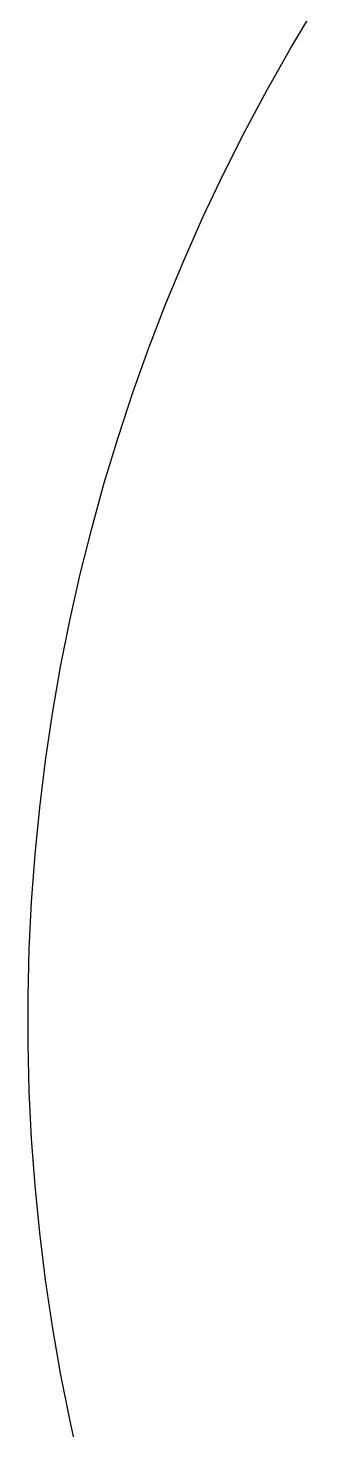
# Model space of a CAD drawing. Extents: x 123 to 256, y -136 to -4.
# Drawn here: x 123.01 to 132.88, y -84.13 to -35.81 of the extents above; entities that cross this region are included whole.
import ezdxf

# ---------------------------------------------------------------- set-up
doc = ezdxf.new("R2010")
doc.units = 0
doc.layers.add('BLACK', color=7, linetype='CONTINUOUS')

msp = doc.modelspace()

# ---------------------------------------------------------------- linework, layer by layer
at = {"layer": 'BLACK', "linetype": 'CONTINUOUS'}
for p, q in [((132.045805, -36.514697), (132.88488, -35.114786)), ((131.241339, -37.934779), (132.045805, -36.514697)), ((130.471965, -39.374176), (131.241339, -37.934779)), ((129.738148, -40.83202), (130.471965, -39.374176)), ((129.040329, -42.307434), (129.738148, -40.83202)), ((128.378929, -43.799529), (129.040329, -42.307434)), ((127.754346, -45.307407), (128.378929, -43.799529)), ((127.166956, -46.830158), (127.754346, -45.307407)), ((126.617113, -48.366866), (127.166956, -46.830158)), ((126.105148, -49.916604), (126.617113, -48.366866)), ((125.63137, -51.478441), (126.105148, -49.916604)), ((125.196065, -53.051434), (125.63137, -51.478441)), ((124.799493, -54.634636), (125.196065, -53.051434)), ((124.441895, -56.227093), (124.799493, -54.634636)), ((124.123485, -57.827847), (124.441895, -56.227093)), ((123.844456, -59.435933), (124.123485, -57.827847)), ((123.604975, -61.050383), (123.844456, -59.435933)), ((123.405186, -62.670223), (123.604975, -61.050383)), ((123.245211, -64.294479), (123.405186, -62.670223)), ((123.125145, -65.922171), (123.245211, -64.294479)), ((123.045061, -67.55232), (123.125145, -65.922171)), ((123.005007, -69.183943), (123.045061, -67.55232)), ((123.005007, -69.42797), (123.005007, -69.183943)), ((123.005007, -70.816057), (123.005007, -69.42797)), ((123.045061, -72.44768), (123.005007, -70.816057)), ((123.125145, -74.077829), (123.045061, -72.44768)), ((123.245211, -75.705521), (123.125145, -74.077829)), ((123.405186, -77.329777), (123.245211, -75.705521)), ((123.604975, -78.949617), (123.405186, -77.329777)), ((123.844456, -80.564067), (123.604975, -78.949617)), ((124.123485, -82.172153), (123.844456, -80.564067)), ((124.441895, -83.772907), (124.123485, -82.172153)), ((124.799493, -85.365364), (124.441895, -83.772907))]:
    msp.add_line(p, q, dxfattribs=at)

doc.saveas('drawing.dxf')
